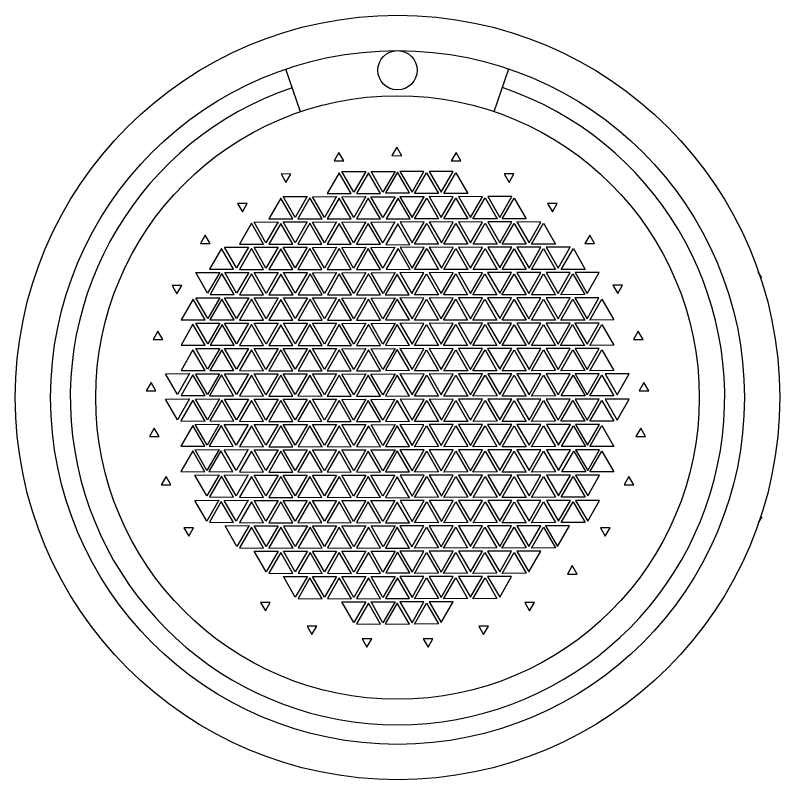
# Model space of a CAD drawing. Header units: millimetres. Extents: x -1305 to 107762, y -9150 to 56526.
# Drawn here: x 55380 to 56372, y 28440 to 29432 of the extents above; entities that cross this region are included whole.
import ezdxf

# ---------------------------------------------------------------- set-up
doc = ezdxf.new("R2010")
doc.units = ezdxf.units.MM
doc.layers.add('DVM_INDOOR', color=7, linetype='Continuous')

# ---------------------------------------------------------------- blocks, each defined once
blk = doc.blocks.new('A$C12b5b3e6')
at = {"layer": 'DVM_INDOOR', "color": 0}
for p, q in [((369.97, 866.69), (351.18, 922.03)), ((621.47, 866.81), (640.21, 922.17)), ((419.94, 813.89), (413.62, 802.91)), ((426.29, 802.9), (419.94, 813.89)), ((495.05, 820.64), (488.73, 809.65)), ((501.4, 809.64), (495.05, 820.64)), ((571.89, 813.88), (565.57, 802.9)), ((578.24, 802.89), (571.89, 813.88)), ((488.73, 809.65), (501.4, 809.64)), ((413.62, 802.91), (426.29, 802.9)), ((565.57, 802.9), (578.24, 802.89)), ((357.43, 785.86), (344.88, 785.87)), ((344.88, 785.87), (351.16, 775.02)), ((351.16, 775.02), (357.43, 785.86)), ((420.29, 787.55), (404.82, 760.63)), ((435.99, 760.5), (420.29, 787.55)), ((423.6, 789.19), (454.77, 789.32)), ((439.07, 762.27), (423.6, 789.19)), ((454.77, 789.32), (439.07, 762.27)), ((458.07, 787.55), (442.59, 760.63)), ((473.76, 760.5), (458.07, 787.55)), ((461.52, 789.17), (492.69, 789.3)), ((477, 762.25), (461.52, 789.17)), ((492.69, 789.3), (477, 762.25)), ((495.8, 788.45), (480.32, 761.53)), ((511.49, 761.4), (495.8, 788.45)), ((530.25, 789.17), (499.08, 789.3)), ((499.08, 789.3), (514.78, 762.25)), ((514.78, 762.25), (530.25, 789.17)), ((518.01, 760.5), (533.71, 787.55)), ((533.71, 787.55), (549.18, 760.63)), ((568.18, 789.19), (537.01, 789.32)), ((537.01, 789.32), (552.71, 762.27)), ((552.71, 762.27), (568.18, 789.19)), ((555.79, 760.5), (571.49, 787.55)), ((571.49, 787.55), (586.96, 760.63)), ((646.94, 785.87), (634.39, 785.87)), ((634.39, 785.87), (640.67, 775.03)), ((640.67, 775.03), (646.94, 785.87)), ((344.47, 754.64), (329, 727.73)), ((360.17, 727.6), (344.47, 754.64)), ((347.7, 756.54), (378.87, 756.67)), ((363.17, 729.62), (347.7, 756.54)), ((378.87, 756.67), (363.17, 729.62)), ((382.26, 754.73), (366.79, 727.81)), ((397.96, 727.68), (382.26, 754.73)), ((385.63, 756.41), (416.8, 756.54)), ((401.1, 729.49), (385.63, 756.41)), ((416.8, 756.54), (401.1, 729.49)), ((420.25, 754.69), (404.78, 727.78)), ((404.82, 760.63), (435.99, 760.5)), ((435.95, 727.65), (420.25, 754.69)), ((423.56, 756.34), (454.73, 756.47)), ((439.03, 729.42), (423.56, 756.34)), ((454.73, 756.47), (439.03, 729.42)), ((458.03, 754.69), (442.56, 727.78)), ((442.59, 760.63), (473.76, 760.5)), ((473.73, 727.65), (458.03, 754.69)), ((461.49, 756.31), (492.66, 756.44)), ((476.96, 729.4), (461.49, 756.31)), ((492.66, 756.44), (476.96, 729.4)), ((480.32, 761.53), (511.49, 761.4)), ((496.56, 754.66), (481.09, 727.74)), ((512.26, 727.61), (496.56, 754.66)), ((530.29, 756.31), (499.12, 756.44)), ((499.12, 756.44), (514.82, 729.4)), ((514.82, 729.4), (530.29, 756.31)), ((549.18, 760.63), (518.01, 760.5)), ((518.05, 727.65), (533.75, 754.69)), ((533.75, 754.69), (549.22, 727.78)), ((568.22, 756.34), (537.05, 756.47)), ((537.05, 756.47), (552.75, 729.42)), ((552.75, 729.42), (568.22, 756.34)), ((586.96, 760.63), (555.79, 760.5)), ((555.82, 727.65), (571.52, 754.69)), ((571.52, 754.69), (586.99, 727.78)), ((606.15, 756.41), (574.98, 756.54)), ((574.98, 756.54), (590.68, 729.49)), ((590.68, 729.49), (606.15, 756.41)), ((593.82, 727.68), (609.52, 754.73)), ((609.52, 754.73), (624.99, 727.81)), ((644.08, 756.54), (612.91, 756.67)), ((612.91, 756.67), (628.6, 729.62)), ((628.6, 729.62), (644.08, 756.54)), ((631.6, 727.6), (647.3, 754.64)), ((647.3, 754.64), (662.77, 727.73)), ((301.01, 747.53), (288.46, 747.53)), ((288.46, 747.53), (294.74, 736.69)), ((294.74, 736.69), (301.01, 747.53)), ((703.09, 747.54), (690.54, 747.55)), ((690.54, 747.55), (696.81, 736.7)), ((696.81, 736.7), (703.09, 747.54)), ((329, 727.73), (360.17, 727.6)), ((366.79, 727.81), (397.96, 727.68)), ((404.78, 727.78), (435.95, 727.65)), ((442.56, 727.78), (473.73, 727.65)), ((481.09, 727.74), (512.26, 727.61)), ((549.22, 727.78), (518.05, 727.65)), ((586.99, 727.78), (555.82, 727.65)), ((624.99, 727.81), (593.82, 727.68)), ((662.77, 727.73), (631.6, 727.6)), ((306.33, 721.89), (290.85, 694.98)), ((322.02, 694.85), (306.33, 721.89)), ((309.73, 723.57), (340.9, 723.71)), ((325.2, 696.66), (309.73, 723.57)), ((340.9, 723.71), (325.2, 696.66)), ((344.44, 721.79), (328.96, 694.87)), ((360.13, 694.74), (344.44, 721.79)), ((347.66, 723.68), (378.83, 723.81)), ((363.13, 696.77), (347.66, 723.68)), ((378.83, 723.81), (363.13, 696.77)), ((382.22, 721.88), (366.75, 694.96)), ((397.92, 694.83), (382.22, 721.88)), ((385.59, 723.55), (416.76, 723.68)), ((401.06, 696.64), (385.59, 723.55)), ((416.76, 723.68), (401.06, 696.64)), ((420.22, 721.84), (404.74, 694.92)), ((435.91, 694.79), (420.22, 721.84)), ((423.52, 723.48), (454.69, 723.61)), ((438.99, 696.57), (423.52, 723.48)), ((454.69, 723.61), (438.99, 696.57)), ((457.99, 721.84), (442.52, 694.92)), ((473.69, 694.79), (457.99, 721.84)), ((461.45, 723.46), (492.62, 723.59)), ((476.92, 696.54), (461.45, 723.46)), ((492.62, 723.59), (476.92, 696.54)), ((496.17, 721.15), (480.69, 694.23)), ((511.86, 694.1), (496.17, 721.15)), ((530.33, 723.46), (499.16, 723.59)), ((499.16, 723.59), (514.86, 696.54)), ((514.86, 696.54), (530.33, 723.46)), ((518.09, 694.79), (533.79, 721.84)), ((533.79, 721.84), (549.26, 694.92)), ((568.25, 723.48), (537.08, 723.61)), ((537.08, 723.61), (552.78, 696.57)), ((552.78, 696.57), (568.25, 723.48)), ((555.86, 694.79), (571.56, 721.84)), ((571.56, 721.84), (587.03, 694.92)), ((606.19, 723.55), (575.02, 723.68)), ((575.02, 723.68), (590.71, 696.64)), ((590.71, 696.64), (606.19, 723.55)), ((593.86, 694.83), (609.56, 721.88)), ((609.56, 721.88), (625.03, 694.96)), ((644.11, 723.68), (612.94, 723.81)), ((612.94, 723.81), (628.64, 696.77)), ((628.64, 696.77), (644.11, 723.68)), ((631.64, 694.74), (647.34, 721.79)), ((647.34, 721.79), (662.81, 694.87)), ((682.05, 723.57), (650.88, 723.71)), ((650.88, 723.71), (666.58, 696.66)), ((666.58, 696.66), (682.05, 723.57)), ((669.75, 694.85), (685.45, 721.89)), ((685.45, 721.89), (700.92, 694.98)), ((246.56, 706.5), (240.24, 695.52)), ((252.91, 695.51), (246.56, 706.5)), ((745.28, 706.48), (738.96, 695.5)), ((751.63, 695.48), (745.28, 706.48)), ((240.24, 695.52), (252.91, 695.51)), ((290.85, 694.98), (322.02, 694.85)), ((328.96, 694.87), (360.13, 694.74)), ((366.75, 694.96), (397.92, 694.83)), ((404.74, 694.92), (435.91, 694.79)), ((442.52, 694.92), (473.69, 694.79)), ((549.26, 694.92), (518.09, 694.79)), ((587.03, 694.92), (555.86, 694.79)), ((625.03, 694.96), (593.86, 694.83)), ((662.81, 694.87), (631.64, 694.74)), ((700.92, 694.98), (669.75, 694.85)), ((738.96, 695.5), (751.63, 695.48)), ((267.52, 689.27), (252.02, 662.36)), ((283.19, 662.2), (267.52, 689.27)), ((271.59, 690.94), (302.76, 691.04)), ((287.04, 664.01), (271.59, 690.94)), ((302.76, 691.04), (287.04, 664.01)), ((306.33, 689.04), (290.85, 662.12)), ((322.02, 661.99), (306.33, 689.04)), ((309.73, 690.72), (340.9, 690.85)), ((325.2, 663.8), (309.73, 690.72)), ((340.9, 690.85), (325.2, 663.8)), ((344.44, 688.94), (328.96, 662.02)), ((360.13, 661.89), (344.44, 688.94)), ((347.66, 690.83), (378.83, 690.96)), ((363.13, 663.91), (347.66, 690.83)), ((378.83, 690.96), (363.13, 663.91)), ((382.22, 689.02), (366.75, 662.11)), ((397.92, 661.98), (382.22, 689.02)), ((385.59, 690.7), (416.76, 690.83)), ((401.06, 663.78), (385.59, 690.7)), ((416.76, 690.83), (401.06, 663.78)), ((420.22, 688.99), (404.74, 662.07)), ((435.91, 661.94), (420.22, 688.99)), ((423.52, 690.63), (454.69, 690.76)), ((438.99, 663.71), (423.52, 690.63)), ((454.69, 690.76), (438.99, 663.71)), ((457.99, 688.99), (442.52, 662.07)), ((473.69, 661.94), (457.99, 688.99)), ((461.45, 690.61), (492.62, 690.74)), ((476.92, 663.69), (461.45, 690.61)), ((492.62, 690.74), (476.92, 663.69)), ((480.69, 694.23), (511.86, 694.1)), ((496.54, 689.15), (481.06, 662.24)), ((512.23, 662.11), (496.54, 689.15)), ((530.33, 690.61), (499.16, 690.74)), ((499.16, 690.74), (514.86, 663.69)), ((514.86, 663.69), (530.33, 690.61)), ((518.09, 661.94), (533.79, 688.99)), ((533.79, 688.99), (549.26, 662.07)), ((568.25, 690.63), (537.08, 690.76)), ((537.08, 690.76), (552.78, 663.71)), ((552.78, 663.71), (568.25, 690.63)), ((555.86, 661.94), (571.56, 688.99)), ((571.56, 688.99), (587.03, 662.07)), ((606.19, 690.7), (575.02, 690.83)), ((575.02, 690.83), (590.71, 663.78)), ((590.71, 663.78), (606.19, 690.7)), ((593.86, 661.98), (609.56, 689.02)), ((609.56, 689.02), (625.03, 662.11)), ((644.11, 690.83), (612.94, 690.96)), ((612.94, 690.96), (628.64, 663.91)), ((628.64, 663.91), (644.11, 690.83)), ((631.64, 661.89), (647.34, 688.94)), ((647.34, 688.94), (662.81, 662.02)), ((682.05, 690.72), (650.88, 690.85)), ((650.88, 690.85), (666.58, 663.8)), ((666.58, 663.8), (682.05, 690.72)), ((669.75, 661.99), (685.45, 689.04)), ((685.45, 689.04), (700.92, 662.12)), ((719.99, 690.72), (688.82, 690.85)), ((688.82, 690.85), (704.52, 663.8)), ((704.52, 663.8), (719.99, 690.72)), ((708.36, 661.99), (724.06, 689.04)), ((724.06, 689.04), (739.53, 662.12)), ((234.13, 658.13), (265.3, 658.23)), ((249.57, 631.2), (234.13, 658.13)), ((265.3, 658.23), (249.57, 631.2)), ((252.02, 662.36), (283.19, 662.2)), ((268.15, 656.57), (252.65, 629.67)), ((283.82, 629.51), (268.15, 656.57)), ((271.75, 658.09), (302.92, 658.19)), ((287.19, 631.16), (271.75, 658.09)), ((302.92, 658.19), (287.19, 631.16)), ((290.85, 662.12), (322.02, 661.99)), ((306.51, 656.19), (291.04, 629.27)), ((322.21, 629.14), (306.51, 656.19)), ((309.91, 657.87), (341.08, 658)), ((325.39, 630.95), (309.91, 657.87)), ((341.08, 658), (325.39, 630.95)), ((328.96, 662.02), (360.13, 661.89)), ((344.62, 656.08), (329.15, 629.17)), ((360.32, 629.04), (344.62, 656.08)), ((347.85, 657.98), (379.02, 658.11)), ((363.32, 631.06), (347.85, 657.98)), ((379.02, 658.11), (363.32, 631.06)), ((366.75, 662.11), (397.92, 661.98)), ((382.41, 656.17), (366.94, 629.25)), ((398.11, 629.12), (382.41, 656.17)), ((385.78, 657.85), (416.95, 657.98)), ((401.25, 630.93), (385.78, 657.85)), ((416.95, 657.98), (401.25, 630.93)), ((404.74, 662.07), (435.91, 661.94)), ((420.4, 656.13), (404.93, 629.22)), ((436.1, 629.09), (420.4, 656.13)), ((423.71, 657.78), (454.88, 657.91)), ((439.18, 630.86), (423.71, 657.78)), ((454.88, 657.91), (439.18, 630.86)), ((442.52, 662.07), (473.69, 661.94)), ((458.18, 656.13), (442.71, 629.22)), ((473.88, 629.09), (458.18, 656.13)), ((461.64, 657.75), (492.81, 657.88)), ((477.11, 630.84), (461.64, 657.75)), ((492.81, 657.88), (477.11, 630.84)), ((495.4, 656.12), (479.92, 629.2)), ((481.06, 662.24), (512.23, 662.11)), ((511.09, 629.07), (495.4, 656.12)), ((530.14, 657.75), (498.97, 657.88)), ((498.97, 657.88), (514.67, 630.84)), ((514.67, 630.84), (530.14, 657.75)), ((517.9, 629.09), (533.6, 656.13)), ((549.26, 662.07), (518.09, 661.94)), ((533.6, 656.13), (549.07, 629.22)), ((568.07, 657.78), (536.9, 657.91)), ((536.9, 657.91), (552.59, 630.86)), ((552.59, 630.86), (568.07, 657.78)), ((555.67, 629.09), (571.37, 656.13)), ((587.03, 662.07), (555.86, 661.94)), ((571.37, 656.13), (586.84, 629.22)), ((606, 657.85), (574.83, 657.98)), ((574.83, 657.98), (590.53, 630.93)), ((590.53, 630.93), (606, 657.85)), ((593.67, 629.12), (609.37, 656.17)), ((625.03, 662.11), (593.86, 661.98)), ((609.37, 656.17), (624.84, 629.25)), ((643.93, 657.98), (612.76, 658.11)), ((612.76, 658.11), (628.45, 631.06)), ((628.45, 631.06), (643.93, 657.98)), ((631.45, 629.04), (647.15, 656.08)), ((662.81, 662.02), (631.64, 661.89)), ((647.15, 656.08), (662.62, 629.17)), ((681.86, 657.87), (650.69, 658)), ((650.69, 658), (666.39, 630.95)), ((666.39, 630.95), (681.86, 657.87)), ((669.57, 629.14), (685.26, 656.19)), ((700.92, 662.12), (669.75, 661.99)), ((685.26, 656.19), (700.74, 629.27)), ((719.8, 657.87), (688.63, 658)), ((688.63, 658), (704.33, 630.95)), ((704.33, 630.95), (719.8, 657.87)), ((707.7, 629.3), (723.39, 656.34)), ((739.53, 662.12), (708.36, 661.99)), ((723.39, 656.34), (738.87, 629.43)), ((757.42, 657.87), (726.25, 658)), ((726.25, 658), (741.95, 630.95)), ((741.95, 630.95), (757.42, 657.87)), ((968.53, 651.12), (964, 658.43)), ((215.9, 641.28), (203.35, 641.28)), ((203.35, 641.28), (209.62, 630.44)), ((209.62, 630.44), (215.9, 641.28)), ((787.91, 641.57), (775.35, 641.57)), ((775.35, 641.57), (781.63, 630.73)), ((781.63, 630.73), (787.91, 641.57)), ((234.23, 625.27), (265.4, 625.37)), ((249.68, 598.34), (234.23, 625.27)), ((265.4, 625.37), (249.68, 598.34)), ((252.65, 629.67), (283.82, 629.51)), ((271.62, 625.24), (302.79, 625.34)), ((287.06, 598.31), (271.62, 625.24)), ((302.79, 625.34), (287.06, 598.31)), ((291.04, 629.27), (322.21, 629.14)), ((309.88, 625.01), (341.05, 625.14)), ((325.35, 598.1), (309.88, 625.01)), ((341.05, 625.14), (325.35, 598.1)), ((329.15, 629.17), (360.32, 629.04)), ((347.81, 625.12), (378.98, 625.25)), ((363.29, 598.21), (347.81, 625.12)), ((378.98, 625.25), (363.29, 598.21)), ((366.94, 629.25), (398.11, 629.12)), ((385.74, 624.99), (416.91, 625.12)), ((401.21, 598.08), (385.74, 624.99)), ((416.91, 625.12), (401.21, 598.08)), ((404.93, 629.22), (436.1, 629.09)), ((423.67, 624.92), (454.84, 625.05)), ((439.14, 598.01), (423.67, 624.92)), ((454.84, 625.05), (439.14, 598.01)), ((442.71, 629.22), (473.88, 629.09)), ((461.6, 624.9), (492.77, 625.03)), ((477.07, 597.98), (461.6, 624.9)), ((492.77, 625.03), (477.07, 597.98)), ((479.92, 629.2), (511.09, 629.07)), ((530.18, 624.9), (499.01, 625.03)), ((499.01, 625.03), (514.71, 597.98)), ((514.71, 597.98), (530.18, 624.9)), ((549.07, 629.22), (517.9, 629.09)), ((568.1, 624.92), (536.93, 625.05)), ((536.93, 625.05), (552.63, 598.01)), ((552.63, 598.01), (568.1, 624.92)), ((586.84, 629.22), (555.67, 629.09)), ((606.04, 624.99), (574.87, 625.12)), ((574.87, 625.12), (590.56, 598.08)), ((590.56, 598.08), (606.04, 624.99)), ((624.84, 629.25), (593.67, 629.12)), ((643.96, 625.12), (612.79, 625.25)), ((612.79, 625.25), (628.49, 598.21)), ((628.49, 598.21), (643.96, 625.12)), ((662.62, 629.17), (631.45, 629.04)), ((681.9, 625.01), (650.73, 625.14)), ((650.73, 625.14), (666.43, 598.1)), ((666.43, 598.1), (681.9, 625.01)), ((700.74, 629.27), (669.57, 629.14)), ((719.9, 625.01), (688.73, 625.14)), ((688.73, 625.14), (704.43, 598.1)), ((704.43, 598.1), (719.9, 625.01)), ((738.87, 629.43), (707.7, 629.3)), ((757.29, 625.01), (726.12, 625.14)), ((726.12, 625.14), (741.81, 598.1)), ((741.81, 598.1), (757.29, 625.01)), ((230.6, 623.64), (215.1, 596.74)), ((246.27, 596.58), (230.6, 623.64)), ((268.12, 623.56), (252.62, 596.66)), ((283.79, 596.5), (268.12, 623.56)), ((306.48, 623.33), (291, 596.41)), ((322.17, 596.28), (306.48, 623.33)), ((344.59, 623.23), (329.11, 596.31)), ((360.28, 596.18), (344.59, 623.23)), ((382.37, 623.32), (366.9, 596.4)), ((398.07, 596.27), (382.37, 623.32)), ((420.37, 623.28), (404.89, 596.36)), ((436.06, 596.23), (420.37, 623.28)), ((458.14, 623.28), (442.67, 596.36)), ((473.84, 596.23), (458.14, 623.28)), ((495.59, 623.51), (480.12, 596.6)), ((511.29, 596.47), (495.59, 623.51)), ((517.94, 596.23), (533.64, 623.28)), ((533.64, 623.28), (549.11, 596.36)), ((555.71, 596.23), (571.41, 623.28)), ((571.41, 623.28), (586.88, 596.36)), ((593.71, 596.27), (609.41, 623.32)), ((609.41, 623.32), (624.88, 596.4)), ((631.49, 596.18), (647.19, 623.23)), ((647.19, 623.23), (662.66, 596.31)), ((669.6, 596.28), (685.3, 623.33)), ((685.3, 623.33), (700.77, 596.41)), ((707.7, 596.28), (723.39, 623.33)), ((723.39, 623.33), (738.87, 596.41)), ((745.22, 596.33), (760.92, 623.38)), ((760.92, 623.38), (776.39, 596.46)), ((215.1, 596.74), (246.27, 596.58)), ((252.62, 596.66), (283.79, 596.5)), ((291, 596.41), (322.17, 596.28)), ((329.11, 596.31), (360.28, 596.18)), ((366.9, 596.4), (398.07, 596.27)), ((404.89, 596.36), (436.06, 596.23)), ((442.67, 596.36), (473.84, 596.23)), ((480.12, 596.6), (511.29, 596.47)), ((549.11, 596.36), (517.94, 596.23)), ((586.88, 596.36), (555.71, 596.23)), ((624.88, 596.4), (593.71, 596.27)), ((662.66, 596.31), (631.49, 596.18)), ((700.77, 596.41), (669.6, 596.28)), ((738.87, 596.41), (707.7, 596.28)), ((776.39, 596.46), (745.22, 596.33)), ((230.56, 590.83), (215.06, 563.93)), ((246.23, 563.77), (230.56, 590.83)), ((234.16, 592.42), (265.33, 592.52)), ((249.61, 565.49), (234.16, 592.42)), ((265.33, 592.52), (249.61, 565.49)), ((268.52, 590.7), (253.02, 563.8)), ((284.19, 563.64), (268.52, 590.7)), ((271.55, 592.38), (302.72, 592.48)), ((286.99, 565.45), (271.55, 592.38)), ((302.72, 592.48), (286.99, 565.45)), ((306.44, 590.48), (290.97, 563.56)), ((322.14, 563.43), (306.44, 590.48)), ((309.84, 592.16), (341.01, 592.29)), ((325.31, 565.24), (309.84, 592.16)), ((341.01, 592.29), (325.31, 565.24)), ((344.55, 590.38), (329.08, 563.46)), ((360.25, 563.33), (344.55, 590.38)), ((347.78, 592.27), (378.95, 592.4)), ((363.25, 565.35), (347.78, 592.27)), ((378.95, 592.4), (363.25, 565.35)), ((382.33, 590.46), (366.86, 563.55)), ((398.03, 563.42), (382.33, 590.46)), ((385.7, 592.14), (416.87, 592.27)), ((401.18, 565.22), (385.7, 592.14)), ((416.87, 592.27), (401.18, 565.22)), ((420.33, 590.43), (404.86, 563.51)), ((436.03, 563.38), (420.33, 590.43)), ((423.63, 592.07), (454.8, 592.2)), ((439.11, 565.15), (423.63, 592.07)), ((454.8, 592.2), (439.11, 565.15)), ((458.1, 590.43), (442.63, 563.51)), ((473.8, 563.38), (458.1, 590.43)), ((461.56, 592.05), (492.73, 592.18)), ((477.03, 565.13), (461.56, 592.05)), ((492.73, 592.18), (477.03, 565.13)), ((495.59, 590.59), (480.12, 563.67)), ((511.29, 563.54), (495.59, 590.59)), ((530.21, 592.05), (499.04, 592.18)), ((499.04, 592.18), (514.74, 565.13)), ((514.74, 565.13), (530.21, 592.05)), ((517.98, 563.38), (533.67, 590.43)), ((533.67, 590.43), (549.15, 563.51)), ((568.14, 592.07), (536.97, 592.2)), ((536.97, 592.2), (552.67, 565.15)), ((552.67, 565.15), (568.14, 592.07)), ((555.75, 563.38), (571.45, 590.43)), ((571.45, 590.43), (586.92, 563.51)), ((606.07, 592.14), (574.9, 592.27)), ((574.9, 592.27), (590.6, 565.22)), ((590.6, 565.22), (606.07, 592.14)), ((593.75, 563.42), (609.44, 590.46)), ((609.44, 590.46), (624.92, 563.55)), ((644, 592.27), (612.83, 592.4)), ((612.83, 592.4), (628.53, 565.35)), ((628.53, 565.35), (644, 592.27)), ((631.53, 563.33), (647.23, 590.38)), ((647.23, 590.38), (662.7, 563.46)), ((681.94, 592.16), (650.77, 592.29)), ((650.77, 592.29), (666.47, 565.24)), ((666.47, 565.24), (681.94, 592.16)), ((669.64, 563.43), (685.34, 590.48)), ((685.34, 590.48), (700.81, 563.56)), ((719.94, 592.16), (688.77, 592.29)), ((688.77, 592.29), (704.46, 565.24)), ((704.46, 565.24), (719.94, 592.16)), ((707.27, 563.43), (722.97, 590.48)), ((722.97, 590.48), (738.44, 563.56)), ((757.32, 592.16), (726.15, 592.29)), ((726.15, 592.29), (741.85, 565.24)), ((741.85, 565.24), (757.32, 592.16)), ((745.22, 563.52), (760.92, 590.57)), ((760.92, 590.57), (776.39, 563.65)), ((185, 581.98), (178.68, 571)), ((191.35, 570.98), (185, 581.98)), ((808.19, 581.96), (801.87, 570.98)), ((814.54, 570.96), (808.19, 581.96)), ((178.68, 571), (191.35, 570.98)), ((801.87, 570.98), (814.54, 570.96)), ((230.53, 557.89), (215.03, 530.99)), ((215.06, 563.93), (246.23, 563.77)), ((246.2, 530.83), (230.53, 557.89)), ((234.09, 559.57), (265.26, 559.67)), ((249.54, 532.64), (234.09, 559.57)), ((265.26, 559.67), (249.54, 532.64)), ((268.04, 557.85), (252.54, 530.95)), ((253.02, 563.8), (284.19, 563.64)), ((283.71, 530.79), (268.04, 557.85)), ((271.48, 559.53), (302.65, 559.63)), ((286.92, 532.6), (271.48, 559.53)), ((302.65, 559.63), (286.92, 532.6)), ((306.4, 557.62), (290.93, 530.71)), ((290.97, 563.56), (322.14, 563.43)), ((322.1, 530.58), (306.4, 557.62)), ((309.8, 559.31), (340.97, 559.44)), ((325.27, 532.39), (309.8, 559.31)), ((340.97, 559.44), (325.27, 532.39)), ((344.51, 557.52), (329.04, 530.61)), ((329.08, 563.46), (360.25, 563.33)), ((360.21, 530.48), (344.51, 557.52)), ((347.74, 559.41), (378.91, 559.55)), ((363.21, 532.5), (347.74, 559.41)), ((378.91, 559.55), (363.21, 532.5)), ((382.3, 557.61), (366.82, 530.69)), ((366.86, 563.55), (398.03, 563.42)), ((397.99, 530.56), (382.3, 557.61)), ((385.67, 559.29), (416.84, 559.42)), ((401.14, 532.37), (385.67, 559.29)), ((416.84, 559.42), (401.14, 532.37)), ((420.29, 557.57), (404.82, 530.66)), ((404.86, 563.51), (436.03, 563.38)), ((435.99, 530.53), (420.29, 557.57)), ((423.6, 559.22), (454.77, 559.35)), ((439.07, 532.3), (423.6, 559.22)), ((454.77, 559.35), (439.07, 532.3)), ((458.07, 557.57), (442.59, 530.66)), ((442.63, 563.51), (473.8, 563.38)), ((473.76, 530.53), (458.07, 557.57)), ((461.52, 559.19), (492.69, 559.32)), ((477, 532.28), (461.52, 559.19)), ((492.69, 559.32), (477, 532.28)), ((480.12, 563.67), (511.29, 563.54)), ((495.59, 558.08), (480.12, 531.16)), ((511.29, 531.03), (495.59, 558.08)), ((530.25, 559.19), (499.08, 559.32)), ((499.08, 559.32), (514.78, 532.28)), ((514.78, 532.28), (530.25, 559.19)), ((549.15, 563.51), (517.98, 563.38)), ((518.01, 530.53), (533.71, 557.57)), ((533.71, 557.57), (549.18, 530.66)), ((568.18, 559.22), (537.01, 559.35)), ((537.01, 559.35), (552.71, 532.3)), ((552.71, 532.3), (568.18, 559.22)), ((586.92, 563.51), (555.75, 563.38)), ((555.79, 530.53), (571.49, 557.57)), ((571.49, 557.57), (586.96, 530.66)), ((606.11, 559.29), (574.94, 559.42)), ((574.94, 559.42), (590.64, 532.37)), ((590.64, 532.37), (606.11, 559.29)), ((624.92, 563.55), (593.75, 563.42)), ((593.78, 530.56), (609.48, 557.61)), ((609.48, 557.61), (624.95, 530.69)), ((644.04, 559.41), (612.87, 559.55)), ((612.87, 559.55), (628.57, 532.5)), ((628.57, 532.5), (644.04, 559.41)), ((662.7, 563.46), (631.53, 563.33)), ((631.57, 530.48), (647.26, 557.52)), ((647.26, 557.52), (662.74, 530.61)), ((681.98, 559.31), (650.81, 559.44)), ((650.81, 559.44), (666.5, 532.39)), ((666.5, 532.39), (681.98, 559.31)), ((700.81, 563.56), (669.64, 563.43)), ((669.68, 530.58), (685.38, 557.62)), ((685.38, 557.62), (700.85, 530.71)), ((719.97, 559.31), (688.8, 559.44)), ((688.8, 559.44), (704.5, 532.39)), ((704.5, 532.39), (719.97, 559.31)), ((738.44, 563.56), (707.27, 563.43)), ((707.71, 530.58), (723.41, 557.62)), ((723.41, 557.62), (738.88, 530.71)), ((757.36, 559.31), (726.19, 559.44)), ((726.19, 559.44), (741.89, 532.39)), ((741.89, 532.39), (757.36, 559.31)), ((776.39, 563.65), (745.22, 563.52)), ((745.22, 530.58), (760.92, 557.63)), ((760.92, 557.63), (776.39, 530.71)), ((195.04, 526.75), (226.21, 526.85)), ((210.48, 499.82), (195.04, 526.75)), ((226.21, 526.85), (210.48, 499.82)), ((215.03, 530.99), (246.2, 530.83)), ((233.83, 526.71), (265, 526.81)), ((249.27, 499.78), (233.83, 526.71)), ((265, 526.81), (249.27, 499.78)), ((252.54, 530.95), (283.71, 530.79)), ((271.48, 526.68), (302.65, 526.78)), ((286.92, 499.74), (271.48, 526.68)), ((302.65, 526.78), (286.92, 499.74)), ((290.93, 530.71), (322.1, 530.58)), ((309.76, 526.45), (340.93, 526.58)), ((325.24, 499.54), (309.76, 526.45)), ((340.93, 526.58), (325.24, 499.54)), ((329.04, 530.61), (360.21, 530.48)), ((347.7, 526.56), (378.87, 526.69)), ((363.17, 499.64), (347.7, 526.56)), ((378.87, 526.69), (363.17, 499.64)), ((366.82, 530.69), (397.99, 530.56)), ((385.63, 526.43), (416.8, 526.56)), ((401.1, 499.52), (385.63, 526.43)), ((416.8, 526.56), (401.1, 499.52)), ((404.82, 530.66), (435.99, 530.53)), ((423.56, 526.36), (454.73, 526.49)), ((439.03, 499.45), (423.56, 526.36)), ((454.73, 526.49), (439.03, 499.45)), ((442.59, 530.66), (473.76, 530.53)), ((461.49, 526.34), (492.66, 526.47)), ((476.96, 499.42), (461.49, 526.34)), ((492.66, 526.47), (476.96, 499.42)), ((480.12, 531.16), (511.29, 531.03)), ((530.29, 526.34), (499.12, 526.47)), ((499.12, 526.47), (514.82, 499.42)), ((514.82, 499.42), (530.29, 526.34)), ((549.18, 530.66), (518.01, 530.53)), ((568.22, 526.36), (537.05, 526.49)), ((537.05, 526.49), (552.75, 499.45)), ((552.75, 499.45), (568.22, 526.36)), ((586.96, 530.66), (555.79, 530.53)), ((606.15, 526.43), (574.98, 526.56)), ((574.98, 526.56), (590.68, 499.52)), ((590.68, 499.52), (606.15, 526.43)), ((624.95, 530.69), (593.78, 530.56)), ((644.08, 526.56), (612.91, 526.69)), ((612.91, 526.69), (628.6, 499.64)), ((628.6, 499.64), (644.08, 526.56)), ((662.74, 530.61), (631.57, 530.48)), ((682.01, 526.45), (650.84, 526.58)), ((650.84, 526.58), (666.54, 499.54)), ((666.54, 499.54), (682.01, 526.45)), ((700.85, 530.71), (669.68, 530.58)), ((719.94, 526.45), (688.77, 526.58)), ((688.77, 526.58), (704.47, 499.54)), ((704.47, 499.54), (719.94, 526.45)), ((738.88, 530.71), (707.71, 530.58)), ((757.59, 526.45), (726.42, 526.58)), ((726.42, 526.58), (742.12, 499.54)), ((742.12, 499.54), (757.59, 526.45)), ((776.39, 530.71), (745.22, 530.58)), ((796.38, 526.45), (765.21, 526.58)), ((765.21, 526.58), (780.91, 499.54)), ((780.91, 499.54), (796.38, 526.45)), ((230.5, 525.35), (215, 498.45)), ((246.17, 498.28), (230.5, 525.35)), ((267.63, 525.16), (252.13, 498.26)), ((283.3, 498.1), (267.63, 525.16)), ((306.36, 524.77), (290.89, 497.85)), ((322.06, 497.72), (306.36, 524.77)), ((344.47, 524.67), (329, 497.75)), ((360.17, 497.62), (344.47, 524.67)), ((382.26, 524.76), (366.79, 497.84)), ((397.96, 497.71), (382.26, 524.76)), ((420.25, 524.72), (404.78, 497.8)), ((435.95, 497.67), (420.25, 524.72)), ((458.03, 524.72), (442.56, 497.8)), ((473.73, 497.67), (458.03, 524.72)), ((495.59, 524.81), (480.12, 497.89)), ((511.29, 497.76), (495.59, 524.81)), ((518.05, 497.67), (533.75, 524.72)), ((533.75, 524.72), (549.22, 497.8)), ((555.82, 497.67), (571.52, 524.72)), ((571.52, 524.72), (586.99, 497.8)), ((593.82, 497.71), (609.52, 524.76)), ((609.52, 524.76), (624.99, 497.84)), ((631.6, 497.62), (647.3, 524.67)), ((647.3, 524.67), (662.77, 497.75)), ((669.72, 497.72), (685.41, 524.77)), ((685.41, 524.77), (700.89, 497.85)), ((708.09, 497.88), (723.79, 524.93)), ((723.79, 524.93), (739.26, 498.01)), ((745.22, 498.04), (760.92, 525.08)), ((760.92, 525.08), (776.39, 498.17)), ((176.18, 515.52), (169.86, 504.53)), ((182.53, 504.52), (176.18, 515.52)), ((815.68, 515.48), (809.36, 504.5)), ((822.02, 504.49), (815.68, 515.48)), ((169.86, 504.53), (182.53, 504.52)), ((215, 498.45), (246.17, 498.28)), ((252.13, 498.26), (283.3, 498.1)), ((290.89, 497.85), (322.06, 497.72)), ((329, 497.75), (360.17, 497.62)), ((366.79, 497.84), (397.96, 497.71)), ((404.78, 497.8), (435.95, 497.67)), ((442.56, 497.8), (473.73, 497.67)), ((480.12, 497.89), (511.29, 497.76)), ((549.22, 497.8), (518.05, 497.67)), ((586.99, 497.8), (555.82, 497.67)), ((624.99, 497.84), (593.82, 497.71)), ((662.77, 497.75), (631.6, 497.62)), ((700.89, 497.85), (669.72, 497.72)), ((739.26, 498.01), (708.09, 497.88)), ((776.39, 498.17), (745.22, 498.04)), ((809.36, 504.5), (822.02, 504.49)), ((194.97, 493.9), (226.14, 494)), ((210.41, 466.97), (194.97, 493.9)), ((226.14, 494), (210.41, 466.97)), ((230.47, 492.34), (214.97, 465.44)), ((246.14, 465.28), (230.47, 492.34)), ((233.76, 493.86), (264.93, 493.96)), ((249.2, 466.93), (233.76, 493.86)), ((264.93, 493.96), (249.2, 466.93)), ((267.86, 492.3), (252.37, 465.4)), ((283.53, 465.24), (267.86, 492.3)), ((271.41, 493.82), (302.58, 493.92)), ((286.85, 466.89), (271.41, 493.82)), ((302.58, 493.92), (286.85, 466.89)), ((306.33, 491.92), (290.85, 465)), ((322.02, 464.87), (306.33, 491.92)), ((309.73, 493.6), (340.9, 493.73)), ((325.2, 466.68), (309.73, 493.6)), ((340.9, 493.73), (325.2, 466.68)), ((344.44, 491.82), (328.96, 464.9)), ((360.13, 464.77), (344.44, 491.82)), ((347.66, 493.71), (378.83, 493.84)), ((363.13, 466.79), (347.66, 493.71)), ((378.83, 493.84), (363.13, 466.79)), ((382.22, 491.9), (366.75, 464.99)), ((397.92, 464.86), (382.22, 491.9)), ((385.59, 493.58), (416.76, 493.71)), ((401.06, 466.66), (385.59, 493.58)), ((416.76, 493.71), (401.06, 466.66)), ((420.22, 491.87), (404.74, 464.95)), ((435.91, 464.82), (420.22, 491.87)), ((423.52, 493.51), (454.69, 493.64)), ((438.99, 466.59), (423.52, 493.51)), ((454.69, 493.64), (438.99, 466.59)), ((457.99, 491.87), (442.52, 464.95)), ((473.69, 464.82), (457.99, 491.87)), ((461.45, 493.49), (492.62, 493.62)), ((476.92, 466.57), (461.45, 493.49)), ((492.62, 493.62), (476.92, 466.57)), ((495.59, 491.97), (480.12, 465.05)), ((511.29, 464.92), (495.59, 491.97)), ((530.33, 493.49), (499.16, 493.62)), ((499.16, 493.62), (514.86, 466.57)), ((514.86, 466.57), (530.33, 493.49)), ((518.09, 464.82), (533.79, 491.87)), ((533.79, 491.87), (549.26, 464.95)), ((568.25, 493.51), (537.08, 493.64)), ((537.08, 493.64), (552.78, 466.59)), ((552.78, 466.59), (568.25, 493.51)), ((555.86, 464.82), (571.56, 491.87)), ((571.56, 491.87), (587.03, 464.95)), ((606.19, 493.58), (575.02, 493.71)), ((575.02, 493.71), (590.71, 466.66)), ((590.71, 466.66), (606.19, 493.58)), ((593.86, 464.86), (609.56, 491.9)), ((609.56, 491.9), (625.03, 464.99)), ((644.11, 493.71), (612.94, 493.84)), ((612.94, 493.84), (628.64, 466.79)), ((628.64, 466.79), (644.11, 493.71)), ((631.64, 464.77), (647.34, 491.82)), ((647.34, 491.82), (662.81, 464.9)), ((682.05, 493.6), (650.88, 493.73)), ((650.88, 493.73), (666.58, 466.68)), ((666.58, 466.68), (682.05, 493.6)), ((669.75, 464.87), (685.45, 491.92)), ((685.45, 491.92), (700.92, 465)), ((719.98, 493.6), (688.81, 493.73)), ((688.81, 493.73), (704.51, 466.68)), ((704.51, 466.68), (719.98, 493.6)), ((707.82, 465.03), (723.52, 492.08)), ((723.52, 492.08), (738.99, 465.16)), ((757.63, 493.6), (726.46, 493.73)), ((726.46, 493.73), (742.16, 466.68)), ((742.16, 466.68), (757.63, 493.6)), ((745.22, 465.03), (760.92, 492.08)), ((760.92, 492.08), (776.39, 465.16)), ((796.42, 493.6), (765.25, 493.73)), ((765.25, 493.73), (780.95, 466.68)), ((780.95, 466.68), (796.42, 493.6)), ((180.35, 456.25), (174.03, 445.27)), ((186.69, 445.26), (180.35, 456.25)), ((230.43, 459.64), (214.93, 432.74)), ((214.97, 465.44), (246.14, 465.28)), ((246.1, 432.58), (230.43, 459.64)), ((233.29, 461.01), (264.46, 461.11)), ((248.74, 434.08), (233.29, 461.01)), ((264.46, 461.11), (248.74, 434.08)), ((266.9, 459.45), (251.4, 432.55)), ((252.37, 465.4), (283.53, 465.24)), ((282.57, 432.39), (266.9, 459.45)), ((271.12, 460.97), (302.29, 461.07)), ((286.57, 434.04), (271.12, 460.97)), ((302.29, 461.07), (286.57, 434.04)), ((290.85, 465), (322.02, 464.87)), ((306.4, 459.06), (290.93, 432.15)), ((322.1, 432.02), (306.4, 459.06)), ((309.8, 460.75), (340.97, 460.88)), ((325.27, 433.83), (309.8, 460.75)), ((340.97, 460.88), (325.27, 433.83)), ((328.96, 464.9), (360.13, 464.77)), ((344.51, 458.96), (329.04, 432.05)), ((360.21, 431.92), (344.51, 458.96)), ((347.74, 460.85), (378.91, 460.98)), ((363.21, 433.94), (347.74, 460.85)), ((378.91, 460.98), (363.21, 433.94)), ((366.75, 464.99), (397.92, 464.86)), ((382.3, 459.05), (366.82, 432.13)), ((397.99, 432), (382.3, 459.05)), ((385.67, 460.72), (416.84, 460.86)), ((401.14, 433.81), (385.67, 460.72)), ((416.84, 460.86), (401.14, 433.81)), ((404.74, 464.95), (435.91, 464.82)), ((420.29, 459.01), (404.82, 432.1)), ((435.99, 431.97), (420.29, 459.01)), ((423.6, 460.66), (454.77, 460.79)), ((439.07, 433.74), (423.6, 460.66)), ((454.77, 460.79), (439.07, 433.74)), ((442.52, 464.95), (473.69, 464.82)), ((458.07, 459.01), (442.59, 432.1)), ((473.76, 431.97), (458.07, 459.01)), ((461.52, 460.63), (492.69, 460.76)), ((477, 433.72), (461.52, 460.63)), ((492.69, 460.76), (477, 433.72)), ((480.12, 465.05), (511.29, 464.92)), ((495.59, 459.21), (480.12, 432.29)), ((511.29, 432.16), (495.59, 459.21)), ((530.25, 460.63), (499.08, 460.76)), ((499.08, 460.76), (514.78, 433.72)), ((514.78, 433.72), (530.25, 460.63)), ((518.01, 431.97), (533.71, 459.01)), ((549.26, 464.95), (518.09, 464.82)), ((533.71, 459.01), (549.18, 432.1)), ((568.18, 460.66), (537.01, 460.79)), ((537.01, 460.79), (552.71, 433.74)), ((552.71, 433.74), (568.18, 460.66)), ((555.79, 431.97), (571.49, 459.01)), ((587.03, 464.95), (555.86, 464.82)), ((571.49, 459.01), (586.96, 432.1)), ((606.11, 460.72), (574.94, 460.86)), ((574.94, 460.86), (590.64, 433.81)), ((590.64, 433.81), (606.11, 460.72)), ((593.78, 432), (609.48, 459.05)), ((625.03, 464.99), (593.86, 464.86)), ((609.48, 459.05), (624.95, 432.13)), ((644.04, 460.85), (612.87, 460.98)), ((612.87, 460.98), (628.57, 433.94)), ((628.57, 433.94), (644.04, 460.85)), ((631.57, 431.92), (647.26, 458.96)), ((662.81, 464.9), (631.64, 464.77)), ((647.26, 458.96), (662.74, 432.05)), ((681.98, 460.75), (650.81, 460.88)), ((650.81, 460.88), (666.5, 433.83)), ((666.5, 433.83), (681.98, 460.75)), ((669.68, 432.02), (685.38, 459.06)), ((700.92, 465), (669.75, 464.87)), ((685.38, 459.06), (700.85, 432.15)), ((720.23, 460.75), (689.06, 460.88)), ((689.06, 460.88), (704.76, 433.83)), ((704.76, 433.83), (720.23, 460.75)), ((738.99, 465.16), (707.82, 465.03)), ((708.75, 432.18), (724.45, 459.23)), ((724.45, 459.23), (739.92, 432.31)), ((758.06, 460.75), (726.89, 460.88)), ((726.89, 460.88), (742.59, 433.83)), ((742.59, 433.83), (758.06, 460.75)), ((776.39, 465.16), (745.22, 465.03)), ((745.22, 432.33), (760.92, 459.38)), ((760.92, 459.38), (776.39, 432.46)), ((811.38, 456.24), (805.07, 445.26)), ((817.73, 445.24), (811.38, 456.24)), ((174.03, 445.27), (186.69, 445.26)), ((805.07, 445.26), (817.73, 445.24)), ((230.4, 426.72), (214.9, 399.82)), ((214.93, 432.74), (246.1, 432.58)), ((246.07, 399.66), (230.4, 426.72)), ((233.22, 428.15), (264.39, 428.25)), ((248.67, 401.22), (233.22, 428.15)), ((264.39, 428.25), (248.67, 401.22)), ((266.59, 426.6), (251.09, 399.7)), ((251.4, 432.55), (282.57, 432.39)), ((282.26, 399.54), (266.59, 426.6)), ((271.05, 428.12), (302.22, 428.22)), ((286.5, 401.18), (271.05, 428.12)), ((302.22, 428.22), (286.5, 401.18)), ((290.93, 432.15), (322.1, 432.02)), ((309.76, 427.89), (340.93, 428.02)), ((325.24, 400.98), (309.76, 427.89)), ((340.93, 428.02), (325.24, 400.98)), ((329.04, 432.05), (360.21, 431.92)), ((347.7, 428), (378.87, 428.13)), ((363.17, 401.08), (347.7, 428)), ((378.87, 428.13), (363.17, 401.08)), ((366.82, 432.13), (397.99, 432)), ((385.63, 427.87), (416.8, 428)), ((401.1, 400.95), (385.63, 427.87)), ((416.8, 428), (401.1, 400.95)), ((404.82, 432.1), (435.99, 431.97)), ((423.56, 427.8), (454.73, 427.93)), ((439.03, 400.89), (423.56, 427.8)), ((454.73, 427.93), (439.03, 400.89)), ((442.59, 432.1), (473.76, 431.97)), ((461.49, 427.78), (492.66, 427.91)), ((476.96, 400.86), (461.49, 427.78)), ((492.66, 427.91), (476.96, 400.86)), ((480.12, 432.29), (511.29, 432.16)), ((495.59, 426.54), (480.12, 399.63)), ((511.29, 399.5), (495.59, 426.54)), ((530.29, 427.78), (499.12, 427.91)), ((499.12, 427.91), (514.82, 400.86)), ((514.82, 400.86), (530.29, 427.78)), ((549.18, 432.1), (518.01, 431.97)), ((568.22, 427.8), (537.05, 427.93)), ((537.05, 427.93), (552.75, 400.89)), ((552.75, 400.89), (568.22, 427.8)), ((586.96, 432.1), (555.79, 431.97)), ((606.15, 427.87), (574.98, 428)), ((574.98, 428), (590.68, 400.95)), ((590.68, 400.95), (606.15, 427.87)), ((624.95, 432.13), (593.78, 432)), ((644.08, 428), (612.91, 428.13)), ((612.91, 428.13), (628.6, 401.08)), ((628.6, 401.08), (644.08, 428)), ((662.74, 432.05), (631.57, 431.92)), ((682.01, 427.89), (650.84, 428.02)), ((650.84, 428.02), (666.54, 400.98)), ((666.54, 400.98), (682.01, 427.89)), ((700.85, 432.15), (669.68, 432.02)), ((720.27, 427.89), (689.1, 428.02)), ((689.1, 428.02), (704.79, 400.98)), ((704.79, 400.98), (720.27, 427.89)), ((739.92, 432.31), (708.75, 432.18)), ((758.1, 427.89), (726.93, 428.02)), ((726.93, 428.02), (742.63, 400.98)), ((742.63, 400.98), (758.1, 427.89)), ((776.39, 432.46), (745.22, 432.33)), ((306.36, 426.21), (290.89, 399.29)), ((322.06, 399.16), (306.36, 426.21)), ((344.47, 426.11), (329, 399.19)), ((360.17, 399.06), (344.47, 426.11)), ((382.26, 426.19), (366.79, 399.28)), ((397.96, 399.15), (382.26, 426.19)), ((420.25, 426.16), (404.78, 399.24)), ((435.95, 399.11), (420.25, 426.16)), ((458.03, 426.16), (442.56, 399.24)), ((473.73, 399.11), (458.03, 426.16)), ((518.05, 399.11), (533.75, 426.16)), ((533.75, 426.16), (549.22, 399.24)), ((555.82, 399.11), (571.52, 426.16)), ((571.52, 426.16), (586.99, 399.24)), ((593.82, 399.15), (609.52, 426.19)), ((609.52, 426.19), (624.99, 399.28)), ((631.6, 399.06), (647.3, 426.11)), ((647.3, 426.11), (662.77, 399.19)), ((669.72, 399.16), (685.41, 426.21)), ((685.41, 426.21), (700.89, 399.29)), ((709.03, 399.33), (724.73, 426.37)), ((724.73, 426.37), (740.2, 399.46)), ((745.22, 399.41), (760.92, 426.46)), ((760.92, 426.46), (776.39, 399.54)), ((214.9, 399.82), (246.07, 399.66)), ((251.09, 399.7), (282.26, 399.54)), ((290.89, 399.29), (322.06, 399.16)), ((329, 399.19), (360.17, 399.06)), ((366.79, 399.28), (397.96, 399.15)), ((404.78, 399.24), (435.95, 399.11)), ((442.56, 399.24), (473.73, 399.11)), ((480.12, 399.63), (511.29, 399.5)), ((549.22, 399.24), (518.05, 399.11)), ((586.99, 399.24), (555.82, 399.11)), ((624.99, 399.28), (593.82, 399.15)), ((662.77, 399.19), (631.6, 399.06)), ((700.89, 399.29), (669.72, 399.16)), ((740.2, 399.46), (709.03, 399.33)), ((776.39, 399.54), (745.22, 399.41)), ((195.64, 393.52), (189.33, 382.54)), ((201.99, 382.52), (195.64, 393.52)), ((233.15, 395.3), (264.32, 395.4)), ((248.59, 368.37), (233.15, 395.3)), ((264.32, 395.4), (248.59, 368.37)), ((267.35, 393.74), (251.86, 366.84)), ((283.03, 366.68), (267.35, 393.74)), ((270.98, 395.26), (302.15, 395.36)), ((286.43, 368.33), (270.98, 395.26)), ((302.15, 395.36), (286.43, 368.33)), ((306.33, 393.36), (290.85, 366.44)), ((322.02, 366.31), (306.33, 393.36)), ((309.73, 395.04), (340.9, 395.17)), ((325.2, 368.12), (309.73, 395.04)), ((340.9, 395.17), (325.2, 368.12)), ((344.44, 393.26), (328.96, 366.34)), ((360.13, 366.21), (344.44, 393.26)), ((347.66, 395.15), (378.83, 395.28)), ((363.13, 368.23), (347.66, 395.15)), ((378.83, 395.28), (363.13, 368.23)), ((382.22, 393.34), (366.75, 366.42)), ((397.92, 366.29), (382.22, 393.34)), ((385.59, 395.02), (416.76, 395.15)), ((401.06, 368.1), (385.59, 395.02)), ((416.76, 395.15), (401.06, 368.1)), ((420.22, 393.31), (404.74, 366.39)), ((435.91, 366.26), (420.22, 393.31)), ((423.52, 394.95), (454.69, 395.08)), ((438.99, 368.03), (423.52, 394.95)), ((454.69, 395.08), (438.99, 368.03)), ((457.99, 393.31), (442.52, 366.39)), ((473.69, 366.26), (457.99, 393.31)), ((461.45, 394.93), (492.62, 395.06)), ((476.92, 368.01), (461.45, 394.93)), ((492.62, 395.06), (476.92, 368.01)), ((495.59, 392.9), (480.12, 365.98)), ((511.29, 365.85), (495.59, 392.9)), ((530.33, 394.93), (499.16, 395.06)), ((499.16, 395.06), (514.86, 368.01)), ((514.86, 368.01), (530.33, 394.93)), ((518.09, 366.26), (533.79, 393.31)), ((533.79, 393.31), (549.26, 366.39)), ((568.25, 394.95), (537.08, 395.08)), ((537.08, 395.08), (552.78, 368.03)), ((552.78, 368.03), (568.25, 394.95)), ((555.86, 366.26), (571.56, 393.31)), ((571.56, 393.31), (587.03, 366.39)), ((606.19, 395.02), (575.02, 395.15)), ((575.02, 395.15), (590.71, 368.1)), ((590.71, 368.1), (606.19, 395.02)), ((593.86, 366.29), (609.56, 393.34)), ((609.56, 393.34), (625.03, 366.42)), ((644.11, 395.15), (612.94, 395.28)), ((612.94, 395.28), (628.64, 368.23)), ((628.64, 368.23), (644.11, 395.15)), ((631.64, 366.21), (647.34, 393.26)), ((647.34, 393.26), (662.81, 366.34)), ((682.05, 395.04), (650.88, 395.17)), ((650.88, 395.17), (666.58, 368.12)), ((666.58, 368.12), (682.05, 395.04)), ((669.75, 366.31), (685.45, 393.36)), ((685.45, 393.36), (700.92, 366.44)), ((720.3, 395.04), (689.13, 395.17)), ((689.13, 395.17), (704.83, 368.12)), ((704.83, 368.12), (720.3, 395.04)), ((708.23, 366.47), (723.93, 393.52)), ((723.93, 393.52), (739.4, 366.6)), ((758.14, 395.04), (726.97, 395.17)), ((726.97, 395.17), (742.67, 368.12)), ((742.67, 368.12), (758.14, 395.04)), ((796.1, 393.5), (789.79, 382.52)), ((802.45, 382.51), (796.1, 393.5)), ((189.33, 382.54), (201.99, 382.52)), ((789.79, 382.52), (802.45, 382.51)), ((233.12, 362.45), (264.29, 362.55)), ((248.56, 335.52), (233.12, 362.45)), ((264.29, 362.55), (248.56, 335.52)), ((267.32, 360.93), (251.82, 334.03)), ((251.86, 366.84), (283.03, 366.68)), ((282.99, 333.87), (267.32, 360.93)), ((270.95, 362.41), (302.12, 362.51)), ((286.4, 335.48), (270.95, 362.41)), ((302.12, 362.51), (286.4, 335.48)), ((290.85, 366.44), (322.02, 366.31)), ((306.33, 360.5), (290.85, 333.59)), ((322.02, 333.46), (306.33, 360.5)), ((309.73, 362.19), (340.9, 362.32)), ((325.2, 335.27), (309.73, 362.19)), ((340.9, 362.32), (325.2, 335.27)), ((328.96, 366.34), (360.13, 366.21)), ((344.44, 360.4), (328.96, 333.48)), ((360.13, 333.35), (344.44, 360.4)), ((347.66, 362.29), (378.83, 362.42)), ((363.13, 335.38), (347.66, 362.29)), ((378.83, 362.42), (363.13, 335.38)), ((366.75, 366.42), (397.92, 366.29)), ((382.22, 360.49), (366.75, 333.57)), ((397.92, 333.44), (382.22, 360.49)), ((385.59, 362.16), (416.76, 362.29)), ((401.06, 335.25), (385.59, 362.16)), ((416.76, 362.29), (401.06, 335.25)), ((404.74, 366.39), (435.91, 366.26)), ((420.22, 360.45), (404.74, 333.54)), ((435.91, 333.41), (420.22, 360.45)), ((423.52, 362.1), (454.69, 362.23)), ((438.99, 335.18), (423.52, 362.1)), ((454.69, 362.23), (438.99, 335.18)), ((442.52, 366.39), (473.69, 366.26)), ((457.99, 360.45), (442.52, 333.54)), ((473.69, 333.41), (457.99, 360.45)), ((461.45, 362.07), (492.62, 362.2)), ((476.92, 335.16), (461.45, 362.07)), ((492.62, 362.2), (476.92, 335.16)), ((480.12, 365.98), (511.29, 365.85)), ((495.59, 360.19), (480.12, 333.27)), ((511.29, 333.14), (495.59, 360.19)), ((530.33, 362.07), (499.16, 362.2)), ((499.16, 362.2), (514.86, 335.16)), ((514.86, 335.16), (530.33, 362.07)), ((549.26, 366.39), (518.09, 366.26)), ((518.09, 333.41), (533.79, 360.45)), ((533.79, 360.45), (549.26, 333.54)), ((568.25, 362.1), (537.08, 362.23)), ((537.08, 362.23), (552.78, 335.18)), ((552.78, 335.18), (568.25, 362.1)), ((587.03, 366.39), (555.86, 366.26)), ((555.86, 333.41), (571.56, 360.45)), ((571.56, 360.45), (587.03, 333.54)), ((606.19, 362.16), (575.02, 362.29)), ((575.02, 362.29), (590.71, 335.25)), ((590.71, 335.25), (606.19, 362.16)), ((625.03, 366.42), (593.86, 366.29)), ((593.86, 333.44), (609.56, 360.49)), ((609.56, 360.49), (625.03, 333.57)), ((644.11, 362.29), (612.94, 362.42)), ((612.94, 362.42), (628.64, 335.38)), ((628.64, 335.38), (644.11, 362.29)), ((662.81, 366.34), (631.64, 366.21)), ((631.64, 333.35), (647.34, 360.4)), ((647.34, 360.4), (662.81, 333.48)), ((682.05, 362.19), (650.88, 362.32)), ((650.88, 362.32), (666.58, 335.27)), ((666.58, 335.27), (682.05, 362.19)), ((700.92, 366.44), (669.75, 366.31)), ((669.75, 333.46), (685.45, 360.5)), ((685.45, 360.5), (700.92, 333.59)), ((720.3, 362.19), (689.13, 362.32)), ((689.13, 362.32), (704.83, 335.27)), ((704.83, 335.27), (720.3, 362.19)), ((739.4, 366.6), (708.23, 366.47)), ((708.23, 333.65), (723.93, 360.7)), ((723.93, 360.7), (739.4, 333.78)), ((758.14, 362.19), (726.97, 362.32)), ((726.97, 362.32), (742.67, 335.27)), ((742.67, 335.27), (758.14, 362.19)), ((968.53, 341.11), (964, 333.8)), ((251.82, 334.03), (282.99, 333.87)), ((272.14, 329.56), (303.31, 329.65)), ((287.59, 302.62), (272.14, 329.56)), ((303.31, 329.65), (287.59, 302.62)), ((290.85, 333.59), (322.02, 333.46)), ((306.51, 327.65), (291.04, 300.73)), ((322.21, 300.6), (306.51, 327.65)), ((309.91, 329.33), (341.08, 329.46)), ((325.39, 302.42), (309.91, 329.33)), ((341.08, 329.46), (325.39, 302.42)), ((328.96, 333.48), (360.13, 333.35)), ((344.62, 327.55), (329.15, 300.63)), ((360.32, 300.5), (344.62, 327.55)), ((347.85, 329.44), (379.02, 329.57)), ((363.32, 302.52), (347.85, 329.44)), ((379.02, 329.57), (363.32, 302.52)), ((366.75, 333.57), (397.92, 333.44)), ((382.41, 327.63), (366.94, 300.72)), ((398.11, 300.59), (382.41, 327.63)), ((385.78, 329.31), (416.95, 329.44)), ((401.25, 302.39), (385.78, 329.31)), ((416.95, 329.44), (401.25, 302.39)), ((404.74, 333.54), (435.91, 333.41)), ((420.4, 327.6), (404.93, 300.68)), ((436.1, 300.55), (420.4, 327.6)), ((423.71, 329.24), (454.88, 329.37)), ((439.18, 302.33), (423.71, 329.24)), ((454.88, 329.37), (439.18, 302.33)), ((442.52, 333.54), (473.69, 333.41)), ((458.18, 327.6), (442.71, 300.68)), ((473.88, 300.55), (458.18, 327.6)), ((461.64, 329.22), (492.81, 329.35)), ((477.11, 302.3), (461.64, 329.22)), ((492.81, 329.35), (477.11, 302.3)), ((480.12, 333.27), (511.29, 333.14)), ((495.59, 327.46), (480.12, 300.55)), ((511.29, 300.42), (495.59, 327.46)), ((530.14, 329.22), (498.97, 329.35)), ((498.97, 329.35), (514.67, 302.3)), ((514.67, 302.3), (530.14, 329.22)), ((517.9, 300.55), (533.6, 327.6)), ((549.26, 333.54), (518.09, 333.41)), ((533.6, 327.6), (549.07, 300.68)), ((568.07, 329.24), (536.9, 329.37)), ((536.9, 329.37), (552.59, 302.33)), ((552.59, 302.33), (568.07, 329.24)), ((555.67, 300.55), (571.37, 327.6)), ((587.03, 333.54), (555.86, 333.41)), ((571.37, 327.6), (586.84, 300.68)), ((606, 329.31), (574.83, 329.44)), ((574.83, 329.44), (590.53, 302.39)), ((590.53, 302.39), (606, 329.31)), ((593.67, 300.59), (609.37, 327.63)), ((625.03, 333.57), (593.86, 333.44)), ((609.37, 327.63), (624.84, 300.72)), ((643.93, 329.44), (612.76, 329.57)), ((612.76, 329.57), (628.45, 302.52)), ((628.45, 302.52), (643.93, 329.44)), ((631.45, 300.5), (647.15, 327.55)), ((662.81, 333.48), (631.64, 333.35)), ((647.15, 327.55), (662.62, 300.63)), ((681.86, 329.33), (650.69, 329.46)), ((650.69, 329.46), (666.39, 302.42)), ((666.39, 302.42), (681.86, 329.33)), ((669.57, 300.6), (685.26, 327.65)), ((700.92, 333.59), (669.75, 333.46)), ((685.26, 327.65), (700.74, 300.73)), ((719.08, 329.33), (687.91, 329.46)), ((687.91, 329.46), (703.61, 302.42)), ((703.61, 302.42), (719.08, 329.33)), ((739.4, 333.78), (708.23, 333.65)), ((231.34, 326.62), (218.78, 326.63)), ((218.78, 326.63), (225.06, 315.79)), ((225.06, 315.79), (231.34, 326.62)), ((771.71, 326.68), (759.16, 326.68)), ((759.16, 326.68), (765.44, 315.84)), ((765.44, 315.84), (771.71, 326.68)), ((291.04, 300.73), (322.21, 300.6)), ((329.15, 300.63), (360.32, 300.5)), ((366.94, 300.72), (398.11, 300.59)), ((404.93, 300.68), (436.1, 300.55)), ((442.71, 300.68), (473.88, 300.55)), ((480.12, 300.55), (511.29, 300.42)), ((549.07, 300.68), (517.9, 300.55)), ((586.84, 300.68), (555.67, 300.55)), ((624.84, 300.72), (593.67, 300.59)), ((662.62, 300.63), (631.45, 300.5)), ((700.74, 300.73), (669.57, 300.6)), ((309.88, 296.48), (341.05, 296.61)), ((325.35, 269.56), (309.88, 296.48)), ((341.05, 296.61), (325.35, 269.56)), ((344.59, 294.69), (329.11, 267.78)), ((360.28, 267.65), (344.59, 294.69)), ((347.81, 296.59), (378.98, 296.72)), ((363.29, 269.67), (347.81, 296.59)), ((378.98, 296.72), (363.29, 269.67)), ((382.37, 294.78), (366.9, 267.86)), ((398.07, 267.73), (382.37, 294.78)), ((385.74, 296.46), (416.91, 296.59)), ((401.21, 269.54), (385.74, 296.46)), ((416.91, 296.59), (401.21, 269.54)), ((420.37, 294.74), (404.89, 267.83)), ((436.06, 267.7), (420.37, 294.74)), ((423.67, 296.39), (454.84, 296.52)), ((439.14, 269.47), (423.67, 296.39)), ((454.84, 296.52), (439.14, 269.47)), ((458.14, 294.74), (442.67, 267.83)), ((473.84, 267.7), (458.14, 294.74)), ((461.6, 296.37), (492.77, 296.5)), ((477.07, 269.45), (461.6, 296.37)), ((492.77, 296.5), (477.07, 269.45)), ((496.01, 295.25), (480.54, 268.33)), ((511.71, 268.2), (496.01, 295.25)), ((530.18, 296.37), (499.01, 296.5)), ((499.01, 296.5), (514.71, 269.45)), ((514.71, 269.45), (530.18, 296.37)), ((517.94, 267.7), (533.64, 294.74)), ((533.64, 294.74), (549.11, 267.83)), ((568.1, 296.39), (536.93, 296.52)), ((536.93, 296.52), (552.63, 269.47)), ((552.63, 269.47), (568.1, 296.39)), ((555.71, 267.7), (571.41, 294.74)), ((571.41, 294.74), (586.88, 267.83)), ((606.04, 296.46), (574.87, 296.59)), ((574.87, 296.59), (590.56, 269.54)), ((590.56, 269.54), (606.04, 296.46)), ((593.71, 267.73), (609.41, 294.78)), ((609.41, 294.78), (624.88, 267.86)), ((643.96, 296.59), (612.79, 296.72)), ((612.79, 296.72), (628.49, 269.67)), ((628.49, 269.67), (643.96, 296.59)), ((631.49, 267.65), (647.19, 294.69)), ((647.19, 294.69), (662.66, 267.78)), ((681.9, 296.48), (650.73, 296.61)), ((650.73, 296.61), (666.43, 269.56)), ((666.43, 269.56), (681.9, 296.48)), ((722.66, 277.83), (716.35, 266.85)), ((729.01, 266.83), (722.66, 277.83)), ((366.9, 267.86), (398.07, 267.73)), ((404.89, 267.83), (436.06, 267.7)), ((442.67, 267.83), (473.84, 267.7)), ((480.54, 268.33), (511.71, 268.2)), ((549.11, 267.83), (517.94, 267.7)), ((586.88, 267.83), (555.71, 267.7)), ((624.88, 267.86), (593.71, 267.73)), ((329.11, 267.78), (360.28, 267.65)), ((347.78, 263.73), (378.95, 263.86)), ((363.25, 236.82), (347.78, 263.73)), ((378.95, 263.86), (363.25, 236.82)), ((382.33, 261.93), (366.86, 235.01)), ((398.03, 234.88), (382.33, 261.93)), ((385.7, 263.6), (416.87, 263.73)), ((401.18, 236.69), (385.7, 263.6)), ((416.87, 263.73), (401.18, 236.69)), ((420.33, 261.89), (404.86, 234.97)), ((436.03, 234.84), (420.33, 261.89)), ((423.63, 263.54), (454.8, 263.67)), ((439.11, 236.62), (423.63, 263.54)), ((454.8, 263.67), (439.11, 236.62)), ((458.1, 261.89), (442.63, 234.97)), ((473.8, 234.84), (458.1, 261.89)), ((461.56, 263.51), (492.73, 263.64)), ((477.03, 236.6), (461.56, 263.51)), ((492.73, 263.64), (477.03, 236.6)), ((495.78, 261.96), (480.31, 235.04)), ((511.48, 234.91), (495.78, 261.96)), ((530.21, 263.51), (499.04, 263.64)), ((499.04, 263.64), (514.74, 236.6)), ((514.74, 236.6), (530.21, 263.51)), ((517.98, 234.84), (533.67, 261.89)), ((533.67, 261.89), (549.15, 234.97)), ((568.14, 263.54), (536.97, 263.67)), ((536.97, 263.67), (552.67, 236.62)), ((552.67, 236.62), (568.14, 263.54)), ((555.75, 234.84), (571.45, 261.89)), ((571.45, 261.89), (586.92, 234.97)), ((606.07, 263.6), (574.9, 263.73)), ((574.9, 263.73), (590.6, 236.69)), ((590.6, 236.69), (606.07, 263.6)), ((593.75, 234.88), (609.44, 261.93)), ((609.44, 261.93), (624.92, 235.01)), ((644, 263.73), (612.83, 263.86)), ((612.83, 263.86), (628.53, 236.82)), ((628.53, 236.82), (644, 263.73)), ((662.66, 267.78), (631.49, 267.65)), ((716.35, 266.85), (729.01, 266.83)), ((330.79, 229.86), (318.24, 229.86)), ((318.24, 229.86), (324.51, 219.02)), ((324.51, 219.02), (330.79, 229.86)), ((366.86, 235.01), (398.03, 234.88)), ((404.86, 234.97), (436.03, 234.84)), ((423.6, 230.68), (454.77, 230.81)), ((439.07, 203.77), (423.6, 230.68)), ((454.77, 230.81), (439.07, 203.77)), ((458.07, 229.04), (442.59, 202.12)), ((442.63, 234.97), (473.8, 234.84)), ((473.76, 201.99), (458.07, 229.04)), ((461.52, 230.66), (492.69, 230.79)), ((477, 203.74), (461.52, 230.66)), ((492.69, 230.79), (477, 203.74)), ((495.56, 229.04), (480.09, 202.12)), ((480.31, 235.04), (511.48, 234.91)), ((511.26, 201.99), (495.56, 229.04)), ((530.25, 230.66), (499.08, 230.79)), ((499.08, 230.79), (514.78, 203.74)), ((514.78, 203.74), (530.25, 230.66)), ((549.15, 234.97), (517.98, 234.84)), ((518.01, 201.99), (533.71, 229.04)), ((533.71, 229.04), (549.18, 202.12)), ((568.18, 230.68), (537.01, 230.81)), ((537.01, 230.81), (552.71, 203.77)), ((552.71, 203.77), (568.18, 230.68)), ((586.92, 234.97), (555.75, 234.84)), ((624.92, 235.01), (593.75, 234.88)), ((673.53, 229.87), (660.98, 229.87)), ((660.98, 229.87), (667.26, 219.03)), ((667.26, 219.03), (673.53, 229.87)), ((391.14, 199.06), (378.59, 199.06)), ((378.59, 199.06), (384.87, 188.22)), ((384.87, 188.22), (391.14, 199.06)), ((442.59, 202.12), (473.76, 201.99)), ((480.09, 202.12), (511.26, 201.99)), ((549.18, 202.12), (518.01, 201.99)), ((613.92, 199.07), (601.37, 199.08)), ((601.37, 199.08), (607.65, 188.23)), ((607.65, 188.23), (613.92, 199.07)), ((462.57, 182.67), (450.02, 182.67)), ((450.02, 182.67), (456.3, 171.83)), ((456.3, 171.83), (462.57, 182.67)), ((541.74, 182.66), (529.19, 182.67)), ((529.19, 182.67), (535.47, 171.83)), ((535.47, 171.83), (541.74, 182.66))]:
    blk.add_line(p, q, dxfattribs=at)
for centre, radius in [((495.89, 495.89), 495.89), ((495.89, 495.89), 450.05), ((495.89, 920.4), 25.53), ((495.89, 495.89), 391.6)]:
    blk.add_circle(centre, radius, dxfattribs=at)
blk.add_arc((495.89, 495.89), 424.52, 108.75637, 71.29595, dxfattribs=at)

msp = doc.modelspace()

# ---------------------------------------------------------------- block references
at = {"layer": 'DVM_INDOOR'}
msp.add_blockref('A$C12b5b3e6', (55380, 28440), dxfattribs=at)

doc.saveas('drawing.dxf')
